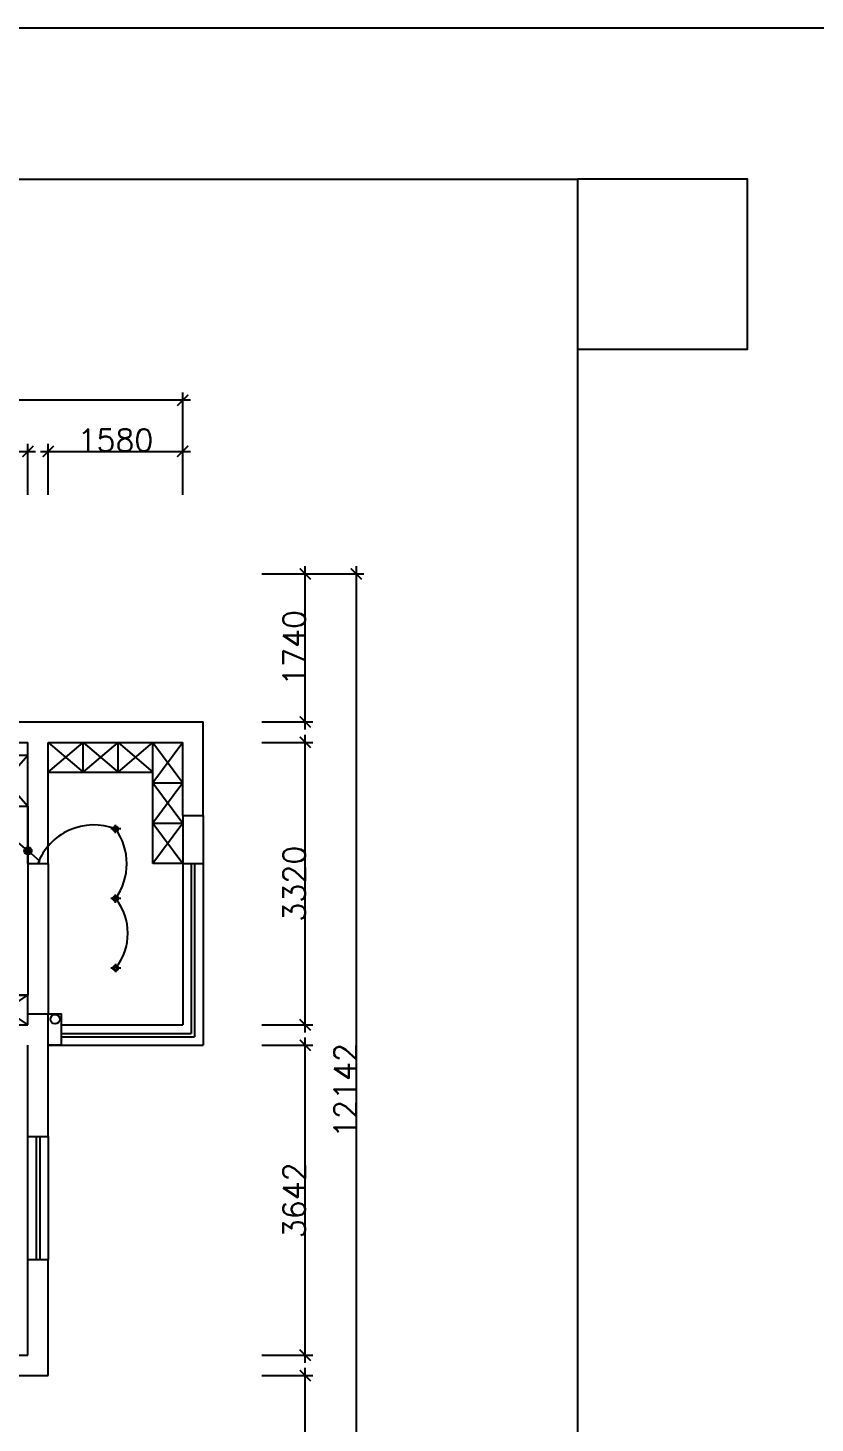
# Model space of a CAD drawing. Header units: millimetres. Extents: x -2231407 to 1513712, y -2704583 to 257.
# Drawn here: x 781970 to 791224, y -1352357 to -1335959 of the extents above; entities that cross this region are included whole.
import ezdxf

# ---------------------------------------------------------------- set-up
doc = ezdxf.new("R2010")
doc.units = ezdxf.units.MM
doc.layers.add('开关插座', color=4, linetype='Continuous')
doc.styles.get("Standard").update_dxf_attribs({"font": 'txt', "bigfont": 'gbcbig.shx'})
doc.dimstyles.new('ISO-25$0', dxfattribs={"dimscale": 0, "dimtxt": 60, "dimasz": 30, "dimexe": 15, "dimexo": 15, "dimtad": 1, "dimdec": 4, "dimlunit": 6, "dimtxsty": 'Standard', "dimblk": 'ARCHTICK', "dimblk1": 'ARCHTICK', "dimblk2": 'ARCHTICK', "dimsah": 1, "dimcen": 3, "dimdle": 3, "dimse2": 1, "dimsd2": 1, "dimadec": 0, "dimazin": 0, "dimtfac": 1, "dimtdec": 4, "dimtmove": 0, "dimatfit": 3, "dimldrblk": 'DOT', "dimfxl": 1, "dimtolj": 1, "dimtzin": 0, "dimarcsym": 0})

# ---------------------------------------------------------------- blocks, each defined once
blk = doc.blocks.new('_ArchTick')
at = {"color": 0, "linetype": 'ByBlock', "const_width": 0.15}
blk.add_lwpolyline([(-0.5, -0.5), (0.5, 0.5)], dxfattribs=at)
blk = doc.blocks.new('*D563')
at = {"color": 250, "lineweight": -2}
for p, q in [((779945, -1340936), (782060, -1340936)), ((780035, -1341446), (780035, -1340846)), ((781970, -1341446), (781970, -1340846))]:
    blk.add_line(p, q, dxfattribs=at)
at = {"layer": 'Defpoints', "color": 0}
for p in [(781970, -1340936), (780035, -1341536), (781970, -1341536)]:
    blk.add_point(p, dxfattribs=at)
at = {"color": 250, "lineweight": -2, "xscale": 130, "yscale": 130, "zscale": 130, "rotation": 180}
blk.add_blockref('_ArchTick', (780035, -1340936), dxfattribs=at)
at = {"color": 250, "lineweight": -2, "xscale": 130, "yscale": 130, "zscale": 130}
blk.add_blockref('_ArchTick', (781970, -1340936), dxfattribs=at)
at = {"color": 0, "insert": (781003, -1340805), "char_height": 260, "attachment_point": 5}
blk.add_mtext('1935', dxfattribs=at)
blk = doc.blocks.new('*D564')
at = {"color": 250, "lineweight": -2}
for p, q in [((782120, -1340936), (783880, -1340936)), ((782210, -1341446), (782210, -1340846)), ((783790, -1341446), (783790, -1340846))]:
    blk.add_line(p, q, dxfattribs=at)
at = {"layer": 'Defpoints', "color": 0}
for p in [(783790, -1340936), (782210, -1341536), (783790, -1341536)]:
    blk.add_point(p, dxfattribs=at)
at = {"color": 250, "lineweight": -2, "xscale": 130, "yscale": 130, "zscale": 130, "rotation": 180}
blk.add_blockref('_ArchTick', (782210, -1340936), dxfattribs=at)
at = {"color": 250, "lineweight": -2, "xscale": 130, "yscale": 130, "zscale": 130}
blk.add_blockref('_ArchTick', (783790, -1340936), dxfattribs=at)
at = {"color": 0, "insert": (783000, -1340805), "char_height": 260, "attachment_point": 5}
blk.add_mtext('1580', dxfattribs=at)
blk = doc.blocks.new('*D565')
at = {"color": 250, "lineweight": -2}
for p, q in [((772365, -1340846), (772365, -1340246)), ((783790, -1340846), (783790, -1340246)), ((783880, -1340336), (772275, -1340336))]:
    blk.add_line(p, q, dxfattribs=at)
at = {"layer": 'Defpoints', "color": 0}
for p in [(772365, -1340336), (772365, -1340936), (783790, -1340936)]:
    blk.add_point(p, dxfattribs=at)
at = {"color": 250, "lineweight": -2, "xscale": 130, "yscale": 130, "zscale": 130, "rotation": 180}
blk.add_blockref('_ArchTick', (772365, -1340336), dxfattribs=at)
at = {"color": 250, "lineweight": -2, "xscale": 130, "yscale": 130, "zscale": 130}
blk.add_blockref('_ArchTick', (783790, -1340336), dxfattribs=at)
at = {"color": 0, "insert": (778078, -1340205), "char_height": 260, "attachment_point": 5}
blk.add_mtext('11425', dxfattribs=at)
blk = doc.blocks.new('*D566')
at = {"color": 250, "lineweight": -2}
for p, q in [((785230, -1354608), (785230, -1351708)), ((784720, -1351798), (785320, -1351798)), ((784720, -1354518), (785320, -1354518))]:
    blk.add_line(p, q, dxfattribs=at)
at = {"layer": 'Defpoints', "color": 0}
for p in [(784630, -1351798), (785230, -1351798), (784630, -1354518)]:
    blk.add_point(p, dxfattribs=at)
at = {"color": 250, "lineweight": -2, "xscale": 130, "yscale": 130, "zscale": 130}
for p, rotation in [((785230, -1351798), 90), ((785230, -1354518), 270)]:
    blk.add_blockref('_ArchTick', p, dxfattribs=dict(at, rotation=rotation))
at = {"color": 0, "insert": (785100, -1353158), "char_height": 260, "attachment_point": 5, "rotation": 90}
blk.add_mtext('2720', dxfattribs=at)
blk = doc.blocks.new('*D567')
at = {"color": 250, "lineweight": -2}
for p, q in [((785230, -1351648), (785230, -1347826)), ((784720, -1347916), (785320, -1347916)), ((784720, -1351558), (785320, -1351558))]:
    blk.add_line(p, q, dxfattribs=at)
at = {"layer": 'Defpoints', "color": 0}
for p in [(784630, -1347916), (785230, -1347916), (784630, -1351558)]:
    blk.add_point(p, dxfattribs=at)
at = {"color": 250, "lineweight": -2, "xscale": 130, "yscale": 130, "zscale": 130}
for p, rotation in [((785230, -1347916), 90), ((785230, -1351558), 270)]:
    blk.add_blockref('_ArchTick', p, dxfattribs=dict(at, rotation=rotation))
at = {"color": 0, "insert": (785100, -1349737), "char_height": 260, "attachment_point": 5, "rotation": 90}
blk.add_mtext('3642', dxfattribs=at)
blk = doc.blocks.new('*D568')
at = {"color": 250, "lineweight": -2}
for p, q in [((784720, -1344356), (785320, -1344356)), ((785230, -1347766), (785230, -1344266)), ((784720, -1347676), (785320, -1347676))]:
    blk.add_line(p, q, dxfattribs=at)
at = {"layer": 'Defpoints', "color": 0}
for p in [(784630, -1344356), (785230, -1344356), (784630, -1347676)]:
    blk.add_point(p, dxfattribs=at)
at = {"color": 250, "lineweight": -2, "xscale": 130, "yscale": 130, "zscale": 130}
for p, rotation in [((785230, -1344356), 90), ((785230, -1347676), 270)]:
    blk.add_blockref('_ArchTick', p, dxfattribs=dict(at, rotation=rotation))
at = {"color": 0, "insert": (785100, -1346016), "char_height": 260, "attachment_point": 5, "rotation": 90}
blk.add_mtext('3320', dxfattribs=at)
blk = doc.blocks.new('*D569')
at = {"color": 250, "lineweight": -2}
for p, q in [((784720, -1342376), (785320, -1342376)), ((785230, -1344206), (785230, -1342286)), ((784720, -1344116), (785320, -1344116))]:
    blk.add_line(p, q, dxfattribs=at)
at = {"layer": 'Defpoints', "color": 0}
for p in [(784630, -1342376), (785230, -1342376), (784630, -1344116)]:
    blk.add_point(p, dxfattribs=at)
at = {"color": 250, "lineweight": -2, "xscale": 130, "yscale": 130, "zscale": 130}
for p, rotation in [((785230, -1342376), 90), ((785230, -1344116), 270)]:
    blk.add_blockref('_ArchTick', p, dxfattribs=dict(at, rotation=rotation))
at = {"color": 0, "insert": (785100, -1343246), "char_height": 260, "attachment_point": 5, "rotation": 90}
blk.add_mtext('1740', dxfattribs=at)
blk = doc.blocks.new('*D570')
at = {"color": 250, "lineweight": -2}
for p, q in [((785320, -1342376), (785920, -1342376)), ((785830, -1342286), (785830, -1354608)), ((785320, -1354518), (785920, -1354518))]:
    blk.add_line(p, q, dxfattribs=at)
at = {"layer": 'Defpoints', "color": 0}
for p in [(785230, -1342376), (785230, -1354518), (785830, -1354518)]:
    blk.add_point(p, dxfattribs=at)
at = {"color": 250, "lineweight": -2, "xscale": 130, "yscale": 130, "zscale": 130}
for p, rotation in [((785830, -1342376), 90), ((785830, -1354518), 270)]:
    blk.add_blockref('_ArchTick', p, dxfattribs=dict(at, rotation=rotation))
at = {"color": 0, "insert": (785700, -1348447), "char_height": 260, "attachment_point": 5, "rotation": 90}
blk.add_mtext('12142', dxfattribs=at)
blk = doc.blocks.new('A$C1BB13B4E')
at = {"layer": '开关插座'}
for p, q in [((0, 305), (31, 341)), ((119, 202), (0, 305)), ((193, 138), (312, 35)), ((312, 35), (281, 0))]:
    blk.add_line(p, q, dxfattribs=at)
blk.add_circle((156, 170), 48.6, dxfattribs=at)
for points in [[(107, 167), (107, 167), (116, 143), (112, 192)], [(116, 143), (112, 192), (135, 127), (129, 211)], [(135, 127), (129, 211), (159, 122), (152, 219)], [(183, 130), (177, 214), (159, 122), (152, 219)], [(200, 149), (196, 198), (183, 130), (177, 214)], [(204, 174), (204, 174), (200, 149), (196, 198)]]:
    blk.add_solid(points, dxfattribs=at)
at = {"layer": '开关插座', "width": 0.8}
blk.add_attdef('A', (204, 174), '', height=0.00467, rotation=94.1039, dxfattribs=at)

msp = doc.modelspace()

# ---------------------------------------------------------------- linework, layer by layer
at = {"color": 8}
for p, q in [((780035.32054, -1344115.94222), (784030.32054, -1344115.94222)), ((784030.32054, -1345215.94222), (784030.32054, -1344115.94222)), ((779795.32054, -1344355.94222), (781970.32054, -1344355.94222)), ((781970.32054, -1345780.94222), (781970.32054, -1344355.94222)), ((782210.32054, -1345780.94222), (782210.32054, -1344355.94222)), ((782210.32054, -1344355.94222), (783790.32054, -1344355.94222)), ((782620.32054, -1344705.94222), (782620.32054, -1344355.94222)), ((783030.32054, -1344705.94222), (783030.32054, -1344355.94222)), ((783440.32054, -1345780.94222), (783440.32054, -1344355.94222)), ((783790.32054, -1345215.94222), (783790.32054, -1344355.94222)), ((779795.32054, -1344505.94222), (781970.32054, -1344505.94222)), ((781445.32054, -1345105.94222), (781970.32054, -1344505.94222)), ((781445.32054, -1344505.94222), (781970.32054, -1345105.94222)), ((782210.32054, -1344705.94222), (783440.32054, -1344705.94222)), ((783440.32054, -1344830.94222), (783790.32054, -1344830.94222)), ((781445.32054, -1345105.94222), (781970.32054, -1345105.94222)), ((783790.32054, -1345215.94222), (784030.32054, -1345215.94222)), ((783790.32054, -1345215.94222), (783790.32054, -1345780.94222)), ((784030.32054, -1345215.94222), (784030.32054, -1345780.94222)), ((782990.31282, -1345373.19361), (782944.1067, -1345373.19361)), ((783000.32054, -1345363.1859), (783000.32054, -1345325.94969)), ((783000.32054, -1345423.18518), (783000.32054, -1345383.20132)), ((783061.13628, -1345373.19361), (783010.32825, -1345373.19361)), ((783440.32054, -1345305.94222), (783790.32054, -1345305.94222)), ((781970.32054, -1345780.94222), (782210.32054, -1345780.94222)), ((782210.32054, -1345780.94222), (782210.32054, -1347545.94222)), ((783790.32054, -1345780.94222), (783440.32054, -1345780.94222)), ((783790.32054, -1345780.94222), (783790.32054, -1347675.94222)), ((783790.32054, -1345780.94222), (784030.32054, -1345780.94222)), ((783890.32054, -1345780.94222), (783890.32054, -1347775.94222)), ((783930.32054, -1345780.94222), (783930.32054, -1347815.94222)), ((784030.32054, -1345780.94222), (784030.32054, -1347915.94222)), ((782990.31282, -1346190.94222), (782944.1067, -1346190.94222)), ((783000.32054, -1346180.9345), (783000.32054, -1346143.6983)), ((783000.32054, -1346240.93379), (783000.32054, -1346200.94993)), ((783061.13628, -1346190.94222), (783010.32825, -1346190.94222)), ((782990.31282, -1347008.69082), (782944.1067, -1347008.69082)), ((783000.32054, -1346958.69925), (783000.32054, -1346998.68311)), ((783000.32054, -1347018.69854), (783000.32054, -1347055.93474)), ((783061.13628, -1347008.69082), (783010.32825, -1347008.69082)), ((779852.40387, -1347325.94222), (781970.32054, -1347325.94222)), ((781970.32054, -1347545.94222), (781970.32054, -1347325.94222)), ((779855.32054, -1347675.94222), (781970.32054, -1347675.94222)), ((781970.32054, -1347545.94222), (782210.32054, -1347545.94222)), ((781970.32054, -1347675.94222), (781970.32054, -1347545.94222)), ((782210.32054, -1348987.94222), (782210.32054, -1347545.94222)), ((782362.22701, -1347675.94222), (783790.32054, -1347675.94222)), ((782362.22701, -1347775.94222), (783890.32054, -1347775.94222)), ((782362.22701, -1347815.94222), (783930.32054, -1347815.94222)), ((781970.32054, -1348987.94222), (781970.32054, -1347915.94222)), ((782210.32054, -1347915.94222), (784030.32054, -1347915.94222)), ((781970.32054, -1348987.94222), (782210.32054, -1348987.94222)), ((781970.32054, -1350432.94222), (781970.32054, -1348987.94222)), ((782070.32054, -1350432.94222), (782070.32054, -1348987.94222)), ((782110.32054, -1348987.94222), (782110.32054, -1350432.94222)), ((782210.32054, -1348987.94222), (782210.32054, -1350432.94222)), ((781970.32054, -1350432.94222), (782210.32054, -1350432.94222)), ((781970.32054, -1351557.94222), (781970.32054, -1350432.94222)), ((782210.32054, -1351797.94222), (782210.32054, -1350432.94222)), ((778950.32054, -1351557.94222), (781970.32054, -1351557.94222)), ((778710.32054, -1351797.94222), (782210.32054, -1351797.94222))]:
    msp.add_line(p, q, dxfattribs=at)
at = {"color": 7, "ltscale": 3}
for points in [[(492680.32561, -1335959.26675), (818565.58796, -1335959.26675), (818565.58796, -1362077.18379), (492680.32561, -1362077.18379)], [(767725.32054, -1337735.94222), (788430.32054, -1337735.94222), (788430.32054, -1359157.94222), (767725.32054, -1359157.94222)], [(788430.32054, -1339735.94222), (790430.32054, -1339735.94222), (790430.32054, -1337735.94222), (788430.32054, -1337735.94222)]]:
    msp.add_lwpolyline(points, close=True, dxfattribs=at)
at = {"color": 8}
for points in [[(782210.32054, -1344705.94222), (782620.32054, -1344355.94222), (783030.32054, -1344705.94222), (783440.32054, -1344355.94222)], [(782210.32054, -1344355.94222), (782620.32054, -1344705.94222), (783030.32054, -1344355.94222), (783440.32054, -1344705.94222)], [(783440.32054, -1344355.94222), (783790.32054, -1344830.94222), (783440.32054, -1345305.94222), (783790.32054, -1345780.94222)], [(783790.32054, -1344355.94222), (783440.32054, -1344830.94222), (783790.32054, -1345305.94222), (783440.32054, -1345780.94222)], [(779850.32054, -1347325.94222), (780384.07054, -1347675.94222), (780910.32054, -1347325.94222), (781441.57054, -1347675.94222), (781970.32054, -1347325.94222)], [(779850.32054, -1347675.94222), (780384.07054, -1347325.94222), (780910.32054, -1347675.94222), (781441.57054, -1347325.94222), (781970.32054, -1347675.94222)]]:
    msp.add_lwpolyline(points, dxfattribs=at)
for points in [[(778950.32054, -1345105.94222), (781970.32054, -1345105.94222), (781970.32054, -1347325.94222), (778950.32054, -1347325.94222)], [(782210.32054, -1347545.94222), (782362.22701, -1347545.94222), (782362.22701, -1347915.94222), (782210.32054, -1347915.94222)]]:
    msp.add_lwpolyline(points, close=True, dxfattribs=at)
for centre, radius in [((783000.32054, -1345373.19361), 30.79296), ((783000.32054, -1345373.19361), 21.55507), ((783000.32054, -1346190.94222), 30.79296), ((783000.32054, -1346190.94222), 21.55507), ((783000.32054, -1347008.69082), 30.79296), ((783000.32054, -1347008.69082), 21.55507), ((782290.32054, -1347610.60239), 55)]:
    msp.add_circle(centre, radius, dxfattribs=at)
at = {"color": 1, "ltscale": 3}
for centre, radius, start, end in [((782747.97434, -1346036.92463), 710.08273, 69.183523698, 159.23734856), ((782435.00005, -1345782.06791), 697.68578, 324.12324864, 35.87675136), ((782494.19885, -1346599.81652), 650.6438, 321.066721667, 38.933278333)]:
    msp.add_arc(centre, radius, start, end, dxfattribs=at)

# ---------------------------------------------------------------- block references
at = {"color": 251, "lineweight": -2, "true_color": 0x636466, "xscale": 0.9069926398694513, "yscale": 0.9069926400706171, "zscale": 0.90699264}
msp.add_blockref('A$C1BB13B4E', (781828.92423, -1345785.2021), dxfattribs=at)

# ---------------------------------------------------------------- dimensions: what is measured, and where the dimension line sits
for base, p1, p2, picture, middle in [((772365.32054, -1340335.94222), (783790.32054, -1340935.94222), (772365.32054, -1340935.94222), '*D565', (778077.82054, -1340205.31722)), ((781970.32054, -1340935.94222), (780035.32054, -1341535.94222), (781970.32054, -1341535.94222), '*D563', (781002.82054, -1340805.31722)), ((783790.32054, -1340935.94222), (782210.32054, -1341535.94222), (783790.32054, -1341535.94222), '*D564', (783000.32054, -1340805.31722))]:
    dim = msp.add_linear_dim(base=base, p1=p1, p2=p2, dimstyle='ISO-25$0', override={"dimscale": 1, "dimtxt": 260, "dimasz": 130, "dimexe": 90, "dimexo": 90, "dimdec": 0, "dimlunit": 2, "dimsah": 0, "dimcen": 2.5, "dimdle": 90, "dimse2": 0, "dimsd2": 0, "dimtdec": 0, "dimldrblk": 'ArchTick', "dimtolj": 0, "dimtzin": 8})
    dim.commit()
    dim.dimension.update_dxf_attribs({"geometry": picture, "text_midpoint": middle})
for base, p1, p2, picture, middle in [((785230.32054, -1342375.94222), (784630.32054, -1344115.94222), (784630.32054, -1342375.94222), '*D569', (785099.69554, -1343245.94222)), ((785830.32054, -1354517.94222), (785230.32054, -1342375.94222), (785230.32054, -1354517.94222), '*D570', (785699.69554, -1348446.94222)), ((785230.32054, -1344355.94222), (784630.32054, -1347675.94222), (784630.32054, -1344355.94222), '*D568', (785099.69554, -1346015.94222)), ((785230.32054, -1347915.94222), (784630.32054, -1351557.94222), (784630.32054, -1347915.94222), '*D567', (785099.69554, -1349736.94222)), ((785230.32054, -1351797.94222), (784630.32054, -1354517.94222), (784630.32054, -1351797.94222), '*D566', (785099.69554, -1353157.94222))]:
    dim = msp.add_linear_dim(base=base, p1=p1, p2=p2, angle=90, dimstyle='ISO-25$0', override={"dimscale": 1, "dimtxt": 260, "dimasz": 130, "dimexe": 90, "dimexo": 90, "dimdec": 0, "dimlunit": 2, "dimsah": 0, "dimcen": 2.5, "dimdle": 90, "dimse2": 0, "dimsd2": 0, "dimtdec": 0, "dimldrblk": 'ArchTick', "dimtolj": 0, "dimtzin": 8})
    dim.commit()
    dim.dimension.update_dxf_attribs({"geometry": picture, "text_midpoint": middle})

doc.saveas('drawing.dxf')
